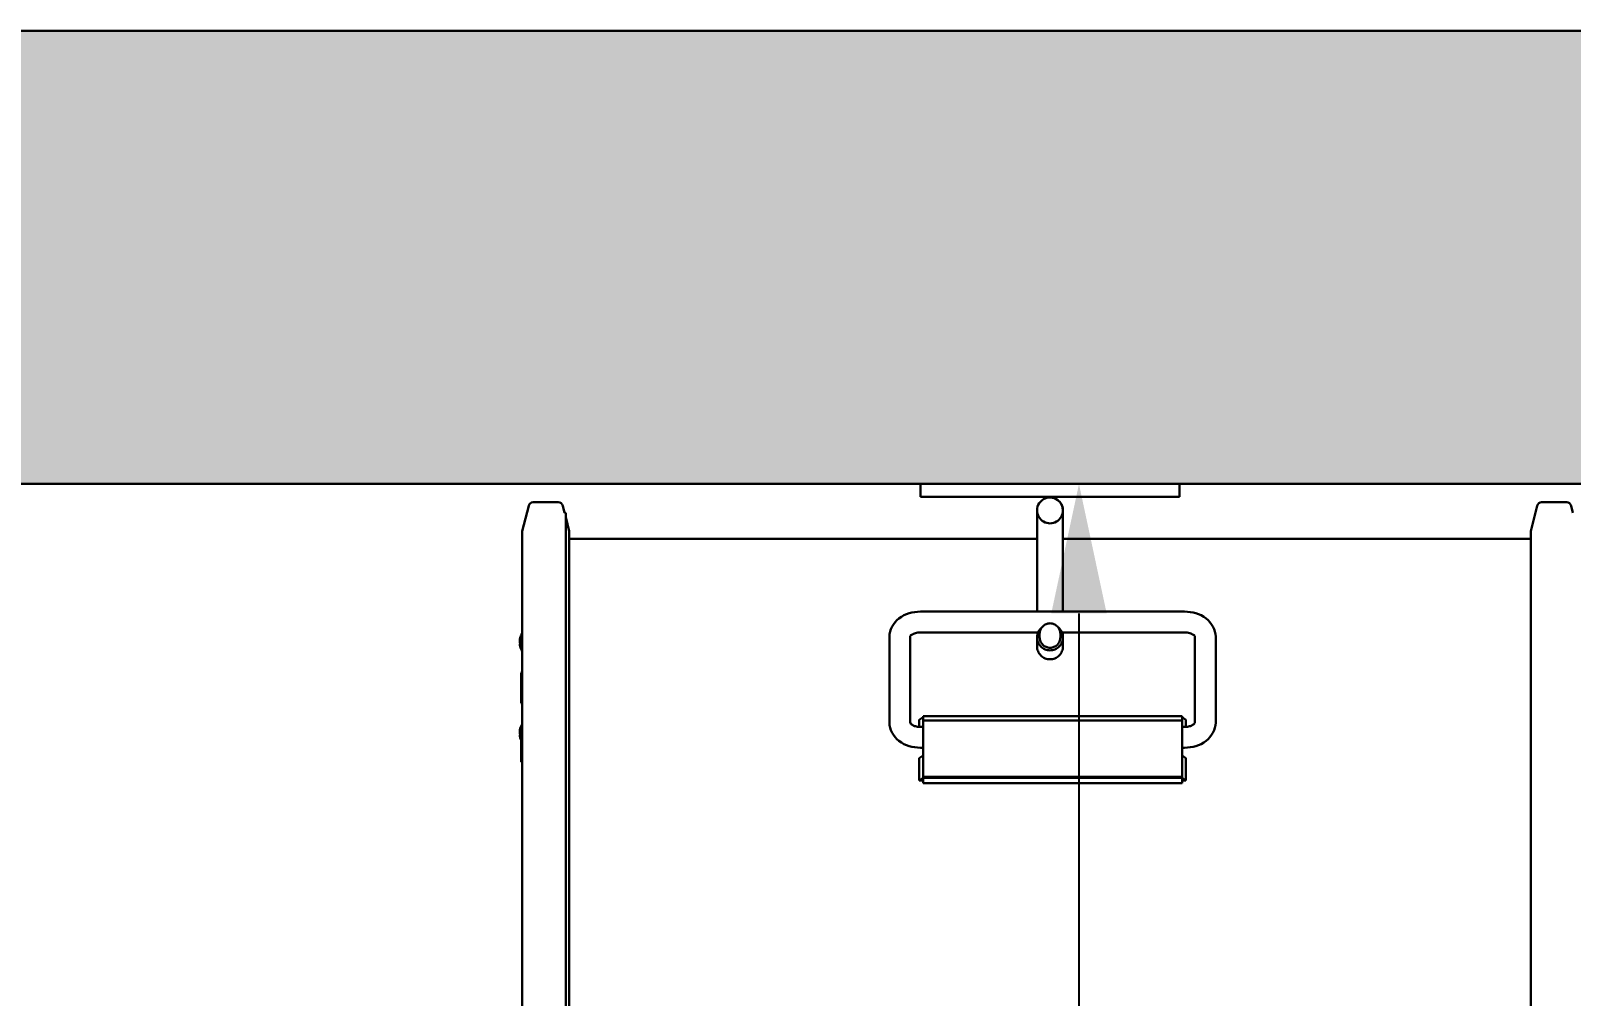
# Model space of a CAD drawing. Header units: millimetres. Extents: x 13935 to 21534, y -198 to 9202.
# Drawn here: x 15241 to 15836, y 5679 to 6052 of the extents above; entities that cross this region are included whole.
import ezdxf

# ---------------------------------------------------------------- set-up
doc = ezdxf.new("R2010")
doc.units = ezdxf.units.MM
doc.header["$LTSCALE"] = 326.7
doc.header["$PDMODE"] = 3
doc.header["$PDSIZE"] = 8
doc.layers.get('0').update_dxf_attribs({"linetype": 'CONTINUOUS'})
doc.layers.get('Defpoints').update_dxf_attribs({"linetype": 'CONTINUOUS'})
doc.styles.get("Standard").update_dxf_attribs({"font": 'calibri.ttf'})
doc.dimstyles.get("Standard").update_dxf_attribs({"dimtxt": 35, "dimasz": 35, "dimexe": 0.08, "dimexo": 1, "dimtad": 1, "dimdsep": 46, "dimtxsty": 'Standard', "dimblk": '_FILLED', "dimblk1": '_FILLED', "dimblk2": '_FILLED', "dimcen": 0.09, "dimazin": 2, "dimtol": 1, "dimtp": 0.01, "dimtm": 0.01, "dimtfac": 1, "dimtofl": 0, "dimtmove": 0, "dimatfit": 3, "dimldrblk": '_FILLED', "dimfxl": 1, "dimtolj": 1, "dimarcsym": 0})

# ---------------------------------------------------------------- blocks, each defined once
blk = doc.blocks.new('_FILLED')
at = {"color": 0, "linetype": 'ByBlock'}
blk.add_solid([(0, 0), (-1, 0.214), (-1, -0.214)], dxfattribs=at)
blk = doc.blocks.new('*D2245')
at = {"color": 0, "linetype": 'ByBlock', "lineweight": -2}
for p, q in [((15704.12, 5876.76), (15645.62, 5876.76)), ((15645.7, 5826.76), (15645.7, 5590.8)), ((15645.7, 5297.17), (15645.7, 5553.69)), ((15642.5, 5247.17), (15645.78, 5247.17))]:
    blk.add_line(p, q, dxfattribs=at)
at = {"layer": 'Defpoints', "color": 0}
for p in [(15645.7, 5876.76), (15705.12, 5876.76), (15641.5, 5247.17)]:
    blk.add_point(p, dxfattribs=at)
at = {"color": 0, "linetype": 'ByBlock', "lineweight": -2, "xscale": 50, "yscale": 50, "zscale": 50}
for p, rotation in [((15645.7, 5876.76), 90), ((15645.7, 5247.17), 270)]:
    blk.add_blockref('_FILLED', p, dxfattribs=dict(at, rotation=rotation))
at = {"color": 0, "lineweight": 30, "insert": (15645.7, 5572.24), "char_height": 35, "attachment_point": 5}
blk.add_mtext('\\A1;\\A1;AFU-630', dxfattribs=at)

msp = doc.modelspace()

# ---------------------------------------------------------------- hatches: boundary and pattern name
at = {"linetype": 'ByBlock', "lineweight": 30}
h = msp.add_hatch(dxfattribs=at)
h.set_pattern_fill('AR-SAND', color=256)
h.set_pattern_definition([(37.5, (7975.873, 5304.493), (-1.60003, 48.94132), [0, -38.608, 0, -43.18, 0, -41.275]), (7.5, (7975.87, 5304.49), (44.95233, 71.6825), [0, -20.828, 0, -34.798, 0, -13.335]), (327.5, (7944.63, 5304.493), (79.09924, 0.14372), [0, -12.7, 0, -45.72, 0, -59.69]), (317.5, (7944.63, 5304.49), (76.35565, 22.29293), [0, -6.35, 0, -29.972, 0, -34.29])])
h.paths.add_polyline_path([(17131.09539, 5876.7575), (15459.19737, 5876.46395), (14695.21672, 5876.7575), (14695.21672, 6051.7575), (17131.09539, 6051.7575)])

# ---------------------------------------------------------------- linework, layer by layer
msp.add_line((14075.71672, 6051.7575), (17131.09539, 6051.7575), dxfattribs=at)
at = {"linetype": 'Continuous', "lineweight": 30}
for p, q in [((17131.09539, 5876.7575), (14075.71672, 5876.7575)), ((15584.51658, 5876.7575), (15584.51658, 5871.7575)), ((15684.51658, 5871.7575), (15584.51658, 5871.7575)), ((15684.51658, 5871.7575), (15684.51658, 5876.7575)), ((15433.19672, 5868.33077), (15430.73451, 5858.58042)), ((15434.94158, 5869.68868), (15444.63003, 5869.68868)), ((15446.37525, 5868.32939), (15447.06735, 5865.58867)), ((15447.48581, 5865.58867), (15447.06735, 5865.58867)), ((15447.48581, 5290.58717), (15447.48581, 5865.58867)), ((15629.51658, 5827.45473), (15629.51658, 5866.53596)), ((15637.38057, 5870.60465), (15636.94476, 5870.87665)), ((15639.01654, 5868.71699), (15638.72735, 5869.17369)), ((15639.26377, 5868.01488), (15639.01654, 5868.71699)), ((15639.51658, 5827.45473), (15639.51658, 5866.53596)), ((15822.59672, 5868.33077), (15820.13451, 5858.58042)), ((15824.34158, 5869.68868), (15834.03003, 5869.68868)), ((15835.77525, 5868.32939), (15836.46735, 5865.58868)), ((15447.48581, 5863.93157), (15448.83711, 5858.58042)), ((15430.73451, 5858.58042), (15430.73451, 5297.59693)), ((15448.83711, 5858.58042), (15448.83711, 5297.59693)), ((15629.51658, 5855.58867), (15448.83711, 5855.58867)), ((15820.13451, 5855.58867), (15639.51658, 5855.58867)), ((15820.13451, 5858.58042), (15820.13451, 5297.59693)), ((15686.48581, 5827.45473), (15584.48581, 5827.45473)), ((15572.48581, 5784.56386), (15572.48581, 5817.79787)), ((15580.48581, 5817.79787), (15580.48581, 5784.56386)), ((15629.93611, 5819.45473), (15584.48581, 5819.45473)), ((15630.51658, 5817.4873), (15630.51658, 5818.94453)), ((15638.51658, 5817.4873), (15638.51658, 5818.94453)), ((15686.48581, 5819.45473), (15639.09705, 5819.45473)), ((15639.51658, 5814.0366), (15639.51658, 5819.45473)), ((15690.48581, 5784.56386), (15690.48581, 5817.79787)), ((15698.48581, 5817.79787), (15698.48581, 5784.56386)), ((15629.51658, 5817.4873), (15629.51658, 5814.0366)), ((15430.73439, 5804.47578), (15430.27971, 5803.40408)), ((15430.27971, 5803.40408), (15430.27971, 5792.09037)), ((15430.27971, 5803.40408), (15430.73437, 5803.30763)), ((15430.27971, 5792.09037), (15430.73422, 5791.99395)), ((15430.27971, 5780.77666), (15430.73451, 5781.84863)), ((15585.48581, 5786.75275), (15583.98581, 5785.6309)), ((15583.98581, 5782.907), (15583.98581, 5785.6309)), ((15584.48581, 5782.907), (15585.48581, 5782.907)), ((15585.48581, 5787.1267), (15585.48581, 5763.624)), ((15585.48581, 5787.1267), (15685.48581, 5787.1267)), ((15685.48581, 5785.407), (15585.48581, 5785.407)), ((15685.48581, 5763.624), (15685.48581, 5787.1267)), ((15686.98581, 5785.6309), (15685.48581, 5786.75275)), ((15685.48581, 5782.907), (15686.48581, 5782.907)), ((15686.98581, 5785.6309), (15686.98581, 5782.907)), ((15429.78581, 5780.77666), (15429.78581, 5781.0774)), ((15430.27971, 5780.77666), (15430.27971, 5769.46295)), ((15430.73451, 5780.68018), (15430.27971, 5780.77666)), ((15585.48581, 5771.89823), (15583.98581, 5770.85624)), ((15583.98581, 5762.29637), (15583.98581, 5770.85624)), ((15584.48581, 5774.907), (15585.48581, 5774.907)), ((15685.48581, 5774.907), (15686.48581, 5774.907)), ((15686.98581, 5770.85624), (15685.48581, 5771.89823)), ((15686.98581, 5770.85624), (15686.98581, 5762.29637)), ((15430.73451, 5769.36647), (15430.27971, 5769.46295)), ((15585.48581, 5763.29209), (15583.98581, 5762.29637)), ((15585.48581, 5762.29637), (15583.98581, 5762.29637)), ((15585.48581, 5761.17487), (15585.48581, 5763.624)), ((15685.48581, 5763.624), (15585.48581, 5763.624)), ((15685.48581, 5763.29209), (15585.48581, 5763.29209)), ((15685.48581, 5761.17487), (15585.48581, 5761.17487)), ((15685.48581, 5761.17487), (15685.48581, 5763.624)), ((15686.98581, 5762.29637), (15685.48581, 5763.29209)), ((15686.98581, 5762.29637), (15685.48581, 5762.29637))]:
    msp.add_line(p, q, dxfattribs=at)
msp.add_lwpolyline([(15639.51658, 5866.53596), (15639.38841, 5867.66092), (15639.37309, 5867.70442)], dxfattribs=at)
for centre, radius, start, end in [((15634.51658, 5866.53596), 5, 44.47621484, 179.99944932), ((15434.94158, 5867.88868), 1.8, 90, 165.78218842), ((15444.63003, 5867.88868), 1.8, 14.21781158, 90), ((15634.51658, 5866.53591), 5, 179.99944932, 0.00055068), ((15634.60886, 5866.68488), 4.82521, 58.99740056, 59.50212112), ((15634.56136, 5866.60928), 4.91448, 52.31594288, 58.97659715), ((15634.51658, 5866.53596), 5, 41.04472137, 44.47621484), ((15634.51658, 5866.53596), 5, 0.00055068, 41.04472137), ((15634.54646, 5866.54677), 4.96962, 36.36676922, 37.18508329), ((15634.57177, 5866.56531), 4.93824, 29.51397158, 36.36768935), ((15634.58115, 5866.57134), 4.92711, 28.66637561, 29.50662802), ((15634.47438, 5866.52552), 5.04342, 18.42740673, 19.68062247), ((15634.50699, 5866.53267), 5.01011, 13.52637597, 14.43068384), ((15634.54097, 5866.5363), 4.97564, 1.83677764, 4.6589324), ((15634.50347, 5866.53671), 5.01311, 359.99144722, 1.81846443), ((15824.34158, 5867.88868), 1.8, 90, 165.78218842), ((15834.03003, 5867.88868), 1.8, 14.21781158, 90), ((15434.76672, 5816.21517), 4.98051, 179.8407356, 185.61911827), ((15434.81319, 5816.21526), 5.02698, 176.52565028, 179.84321982), ((15435.45248, 5815.21294), 5.69787, 203.80037656, 205.00780651), ((15434.78939, 5781.07968), 5.00334, 172.3819793, 180.02617323), ((15434.81096, 5781.07982), 5.02492, 180.0276777, 184.28119277), ((15435.20384, 5781.17159), 5.42975, 198.32415022, 201.03077579)]:
    msp.add_arc(centre, radius, start, end, dxfattribs=at)
for points in [[(15636.21876, 5871.23446), (15636.50927, 5871.13018), (15636.79173, 5870.99915), (15637.05769, 5870.84251)], [(15430.02361, 5817.75264), (15429.89887, 5817.3538), (15429.82076, 5816.93703), (15429.79545, 5816.51991)], [(15430.60957, 5819.02991), (15430.45417, 5818.77656), (15430.31636, 5818.5113), (15430.20108, 5818.23736)], [(15429.78582, 5815.01892), (15429.78551, 5814.30105), (15429.94949, 5813.57039), (15430.23917, 5812.91356)], [(15429.81014, 5815.72751), (15429.8902, 5814.91415), (15430.18279, 5814.10654), (15430.60994, 5813.40976)], [(15429.8302, 5781.74297), (15429.93938, 5782.55947), (15430.26155, 5783.3622), (15430.71312, 5784.05117)], [(15584.48581, 5782.907), (15583.96484, 5782.907), (15583.44038, 5782.96247), (15582.93217, 5783.0771)], [(15688.02264, 5783.07332), (15687.5197, 5782.96129), (15687.00108, 5782.907), (15686.48581, 5782.907)], [(15430.24531, 5777.75706), (15429.9525, 5778.41667), (15429.78633, 5779.15109), (15429.7858, 5779.87277)], [(15430.04942, 5779.46451), (15429.91689, 5779.86482), (15429.83152, 5780.28421), (15429.80007, 5780.70471)]]:
    msp.add_open_spline(points, degree=3, dxfattribs=at)
for points, knots in [([(15638.90433, 5868.93492), (15638.93664, 5868.87582), (15639.05662, 5868.64527), (15639.15835, 5868.40529), (15639.22318, 5868.22403)], [0, 0, 0, 0, 0.259209966, 1, 1, 1, 1]), ([(15639.37813, 5867.7045), (15639.39397, 5867.63867), (15639.44923, 5867.38656), (15639.48474, 5867.13017), (15639.50017, 5866.94045)], [0, 0, 0, 0, 0.262378173, 1, 1, 1, 1]), ([(15572.48581, 5817.79787), (15572.48581, 5820.44591), (15575.7607, 5826.02036), (15581.58573, 5827.45473), (15584.48581, 5827.45473)], [0, 0, 0, 0, 0.477285872, 1, 1, 1, 1]), ([(15686.48581, 5827.45473), (15689.38598, 5827.45473), (15695.21102, 5826.02023), (15698.48581, 5820.4458), (15698.48581, 5817.79787)], [0, 0, 0, 0, 0.522732243, 1, 1, 1, 1]), ([(15430.20108, 5818.23736), (15430.16759, 5818.15778), (15430.10455, 5817.99755), (15430.04921, 5817.8345), (15430.02361, 5817.75264)], [0, 0, 0, 0, 0.501649827, 1, 1, 1, 1]), ([(15580.48581, 5817.79787), (15580.48581, 5817.75369), (15580.65478, 5818.38382), (15581.25752, 5818.47869), (15582.63114, 5819.3979), (15583.82241, 5819.45473), (15584.48581, 5819.45473)], [0, 0, 0, 0, 0.029448574, 0.206990675, 0.557810977, 1, 1, 1, 1]), ([(15631.30127, 5821.30418), (15630.75052, 5820.84127), (15629.83786, 5819.66294), (15629.51732, 5818.20641), (15629.51694, 5817.48731)], [0, 0, 0, 0, 0.500122787, 1, 1, 1, 1]), ([(15634.51658, 5822.9357), (15633.9965, 5822.9357), (15632.94524, 5822.72826), (15631.61578, 5821.84057), (15630.72498, 5820.51398), (15630.51658, 5819.4638), (15630.51658, 5818.94452)], [0, 0, 0, 0, 0.250200323, 0.500273616, 0.750186672, 1, 1, 1, 1]), ([(15638.51658, 5818.94453), (15638.51658, 5819.46381), (15638.30818, 5820.51399), (15637.41738, 5821.84057), (15636.08791, 5822.72826), (15635.03666, 5822.9357), (15634.51658, 5822.9357)], [0, 0, 0, 0, 0.249813102, 0.499726257, 0.749799672, 1, 1, 1, 1]), ([(15639.51622, 5817.48731), (15639.51584, 5818.20643), (15639.19529, 5819.66298), (15638.28259, 5820.84133), (15637.73181, 5821.30424)], [0, 0, 0, 0, 0.499877201, 1, 1, 1, 1]), ([(15686.48581, 5819.45473), (15687.14929, 5819.45473), (15688.34067, 5819.39791), (15689.71402, 5818.47853), (15690.31693, 5818.38377), (15690.48581, 5817.75365), (15690.48581, 5817.79787)], [0, 0, 0, 0, 0.44224912, 0.793040207, 0.97052119, 1, 1, 1, 1]), ([(15430.28878, 5812.80422), (15430.34021, 5812.69396), (15430.45092, 5812.47506), (15430.57481, 5812.26336), (15430.64027, 5812.15869)], [0, 0, 0, 0, 0.496341653, 1, 1, 1, 1]), ([(15634.51658, 5809.03526), (15633.86596, 5809.03529), (15632.55068, 5809.29576), (15630.88879, 5810.40931), (15629.77659, 5812.07159), (15629.51658, 5813.38634), (15629.51658, 5814.0366)], [0, 0, 0, 0, 0.250088824, 0.500096043, 0.750049447, 1, 1, 1, 1]), ([(15629.51694, 5817.48731), (15629.51659, 5816.83865), (15629.78013, 5815.52742), (15630.89129, 5813.86982), (15632.55267, 5812.76011), (15633.86658, 5812.50203), (15634.51658, 5812.50203)], [0, 0, 0, 0, 0.249764159, 0.499605337, 0.749719561, 1, 1, 1, 1]), ([(15634.51658, 5813.49881), (15633.99658, 5813.49881), (15632.94535, 5813.70518), (15631.61702, 5814.59375), (15630.72712, 5815.91926), (15630.51727, 5816.96836), (15630.51693, 5817.48729)], [0, 0, 0, 0, 0.2502832, 0.500384112, 0.750230663, 1, 1, 1, 1]), ([(15634.51658, 5812.50203), (15635.16658, 5812.50203), (15636.48049, 5812.76011), (15638.14187, 5813.86982), (15639.25303, 5815.52742), (15639.51657, 5816.83865), (15639.51622, 5817.48731)], [0, 0, 0, 0, 0.250280439, 0.500394663, 0.750235841, 1, 1, 1, 1]), ([(15638.51623, 5817.48729), (15638.51588, 5816.96836), (15638.30604, 5815.91926), (15637.41614, 5814.59375), (15636.08781, 5813.70518), (15635.03658, 5813.49881), (15634.51658, 5813.49881)], [0, 0, 0, 0, 0.249769337, 0.499615888, 0.7497168, 1, 1, 1, 1]), ([(15639.51658, 5814.0366), (15639.51658, 5813.38633), (15639.25655, 5812.07157), (15638.14434, 5810.40928), (15636.48244, 5809.29575), (15635.16718, 5809.03528), (15634.51658, 5809.03526)], [0, 0, 0, 0, 0.249954455, 0.499911073, 0.74991713, 1, 1, 1, 1]), ([(15584.48581, 5774.907), (15581.58564, 5774.907), (15575.76059, 5776.3415), (15572.48581, 5781.91593), (15572.48581, 5784.56386)], [0, 0, 0, 0, 0.522732243, 1, 1, 1, 1]), ([(15582.93217, 5783.0771), (15582.46871, 5783.18163), (15581.83507, 5783.36068), (15581.12906, 5783.8617), (15580.76475, 5784.01012), (15580.48581, 5784.7366), (15580.48581, 5784.56386)], [0, 0, 0, 0, 0.483970023, 0.676706915, 0.82403753, 1, 1, 1, 1]), ([(15698.48581, 5784.56386), (15698.48581, 5781.91582), (15695.21092, 5776.34137), (15689.38588, 5774.907), (15686.48581, 5774.907)], [0, 0, 0, 0, 0.477285872, 1, 1, 1, 1]), ([(15690.48581, 5784.56386), (15690.48581, 5784.73805), (15690.20409, 5784.00644), (15689.83669, 5783.85755), (15689.12585, 5783.35576), (15688.48854, 5783.17711), (15688.02264, 5783.07332)], [0, 0, 0, 0, 0.176421557, 0.323775506, 0.516585755, 1, 1, 1, 1])]:
    msp.add_open_spline(points, degree=3, knots=knots, dxfattribs=at)

# ---------------------------------------------------------------- dimensions: what is measured, and where the dimension line sits
at = {"linetype": 'ByBlock', "lineweight": 30}
dim = msp.add_linear_dim(base=(15645.69635, 5876.7575), p1=(15641.50158, 5247.1656), p2=(15705.12433, 5876.7575), angle=90, text='\\A1;AFU-630', dimstyle='Standard', override={"dimasz": 50, "dimtad": 0, "dimtih": 1, "dimtoh": 1, "dimdec": 4, "dimzin": 0, "dimtxsty": 'Standard', "dimcen": 53.46, "dimadec": 0, "dimazin": 0, "dimtdec": 4, "dimtzin": 0}, dxfattribs=at)
dim.commit()
dim.dimension.update_dxf_attribs({"geometry": '*D2245', "text_midpoint": (15645.69635, 5572.24321), "dimtype": 160})

doc.saveas('drawing.dxf')
